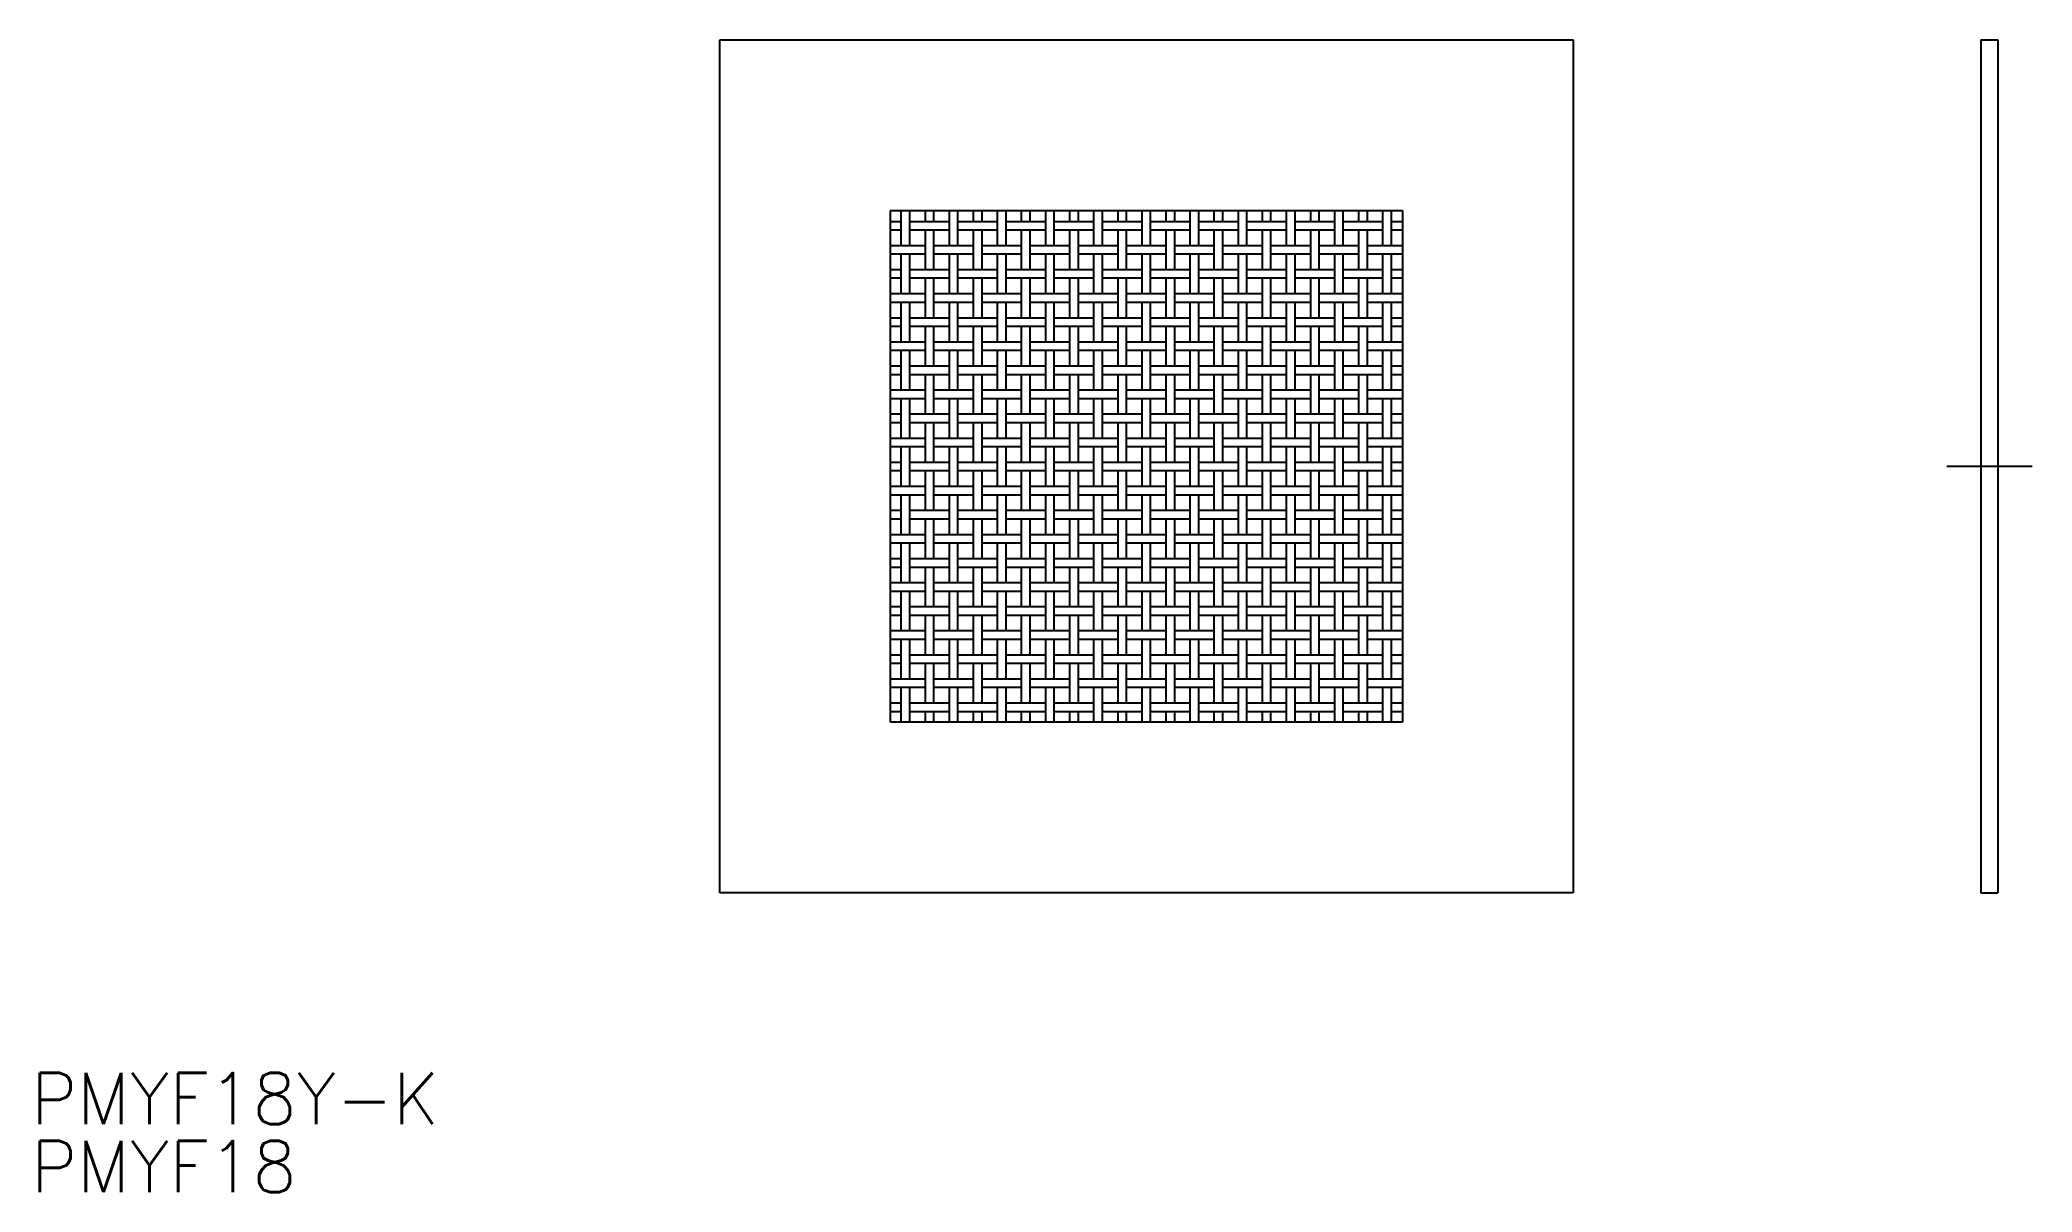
# Model space of a CAD drawing. Extents: x 1 to 117, y 0 to 68.
import ezdxf

# ---------------------------------------------------------------- set-up
doc = ezdxf.new("R2010")
doc.units = 0
doc.linetypes.add('CENTER', pattern=[50.8, 31.75, -6.35, 6.35, -6.35])
doc.layers.get('0').update_dxf_attribs({"linetype": 'CONTINUOUS'})
doc.layers.add('CENTER', color=1, linetype='CENTER')
doc.styles.get("Standard").update_dxf_attribs({"font": 'txt.shx', "height": 3, "bigfont": 'bigfont.shx'})

# ---------------------------------------------------------------- blocks, each defined once
blk = doc.blocks.new('*U11')
at = {"color": 7, "linetype": 'CONTINUOUS'}
blk.add_text('PMYF18Y-K', height=3, dxfattribs=at).set_placement((0, 3.99))
blk = doc.blocks.new('*U12')
at = {"color": 7, "linetype": 'CONTINUOUS'}
blk.add_text('PMYF18', height=3, dxfattribs=at).set_placement((0, 0))

msp = doc.modelspace()

# ---------------------------------------------------------------- linework, layer by layer
at = {"color": 7, "linetype": 'CONTINUOUS'}
for p, q in [((40.35, 67.54), (90.35, 67.54)), ((40.35, 17.54), (40.35, 67.54)), ((90.35, 67.54), (90.35, 17.54)), ((114.25, 67.54), (114.25, 17.54)), ((114.25, 67.54), (115.25, 67.54)), ((115.25, 67.54), (115.25, 17.54)), ((50.35, 57.54), (80.35, 57.54)), ((50.35, 27.54), (50.35, 57.54)), ((50.99, 55.49), (50.99, 57.54)), ((51.49, 55.49), (51.49, 57.54)), ((52.4, 56.9), (52.4, 57.54)), ((52.9, 56.9), (52.9, 57.54)), ((53.81, 55.49), (53.81, 57.54)), ((54.31, 55.49), (54.31, 57.54)), ((55.22, 56.9), (55.22, 57.54)), ((55.72, 56.9), (55.72, 57.54)), ((56.63, 55.49), (56.63, 57.54)), ((57.13, 55.49), (57.13, 57.54)), ((58.04, 56.9), (58.04, 57.54)), ((58.54, 56.9), (58.54, 57.54)), ((59.45, 55.49), (59.45, 57.54)), ((59.95, 55.49), (59.95, 57.54)), ((60.87, 56.9), (60.87, 57.54)), ((61.37, 56.9), (61.37, 57.54)), ((62.28, 55.49), (62.28, 57.54)), ((62.78, 55.49), (62.78, 57.54)), ((63.69, 56.9), (63.69, 57.54)), ((64.19, 56.9), (64.19, 57.54)), ((65.1, 55.49), (65.1, 57.54)), ((65.6, 55.49), (65.6, 57.54)), ((66.51, 56.9), (66.51, 57.54)), ((67.01, 56.9), (67.01, 57.54)), ((67.92, 55.49), (67.92, 57.54)), ((68.42, 55.49), (68.42, 57.54)), ((69.33, 56.9), (69.33, 57.54)), ((69.83, 56.9), (69.83, 57.54)), ((70.74, 55.49), (70.74, 57.54)), ((71.24, 55.49), (71.24, 57.54)), ((72.15, 56.9), (72.15, 57.54)), ((72.65, 56.9), (72.65, 57.54)), ((73.57, 55.49), (73.57, 57.54)), ((74.07, 55.49), (74.07, 57.54)), ((74.98, 56.9), (74.98, 57.54)), ((75.48, 56.9), (75.48, 57.54)), ((76.39, 55.49), (76.39, 57.54)), ((76.89, 55.49), (76.89, 57.54)), ((77.8, 56.9), (77.8, 57.54)), ((78.3, 56.9), (78.3, 57.54)), ((79.21, 55.49), (79.21, 57.54)), ((79.71, 55.49), (79.71, 57.54)), ((80.35, 57.54), (80.35, 27.54)), ((50.35, 56.9), (50.99, 56.9)), ((50.35, 56.4), (50.99, 56.4)), ((51.49, 56.9), (53.81, 56.9)), ((51.49, 56.4), (53.81, 56.4)), ((52.4, 54.08), (52.4, 56.4)), ((52.9, 54.08), (52.9, 56.4)), ((54.31, 56.9), (56.63, 56.9)), ((54.31, 56.4), (56.63, 56.4)), ((55.22, 54.08), (55.22, 56.4)), ((55.72, 54.08), (55.72, 56.4)), ((57.13, 56.9), (59.45, 56.9)), ((57.13, 56.4), (59.45, 56.4)), ((58.04, 54.08), (58.04, 56.4)), ((58.54, 54.08), (58.54, 56.4)), ((59.95, 56.9), (62.28, 56.9)), ((59.95, 56.4), (62.28, 56.4)), ((60.87, 54.08), (60.87, 56.4)), ((61.37, 54.08), (61.37, 56.4)), ((62.78, 56.9), (65.1, 56.9)), ((62.78, 56.4), (65.1, 56.4)), ((63.69, 54.08), (63.69, 56.4)), ((64.19, 54.08), (64.19, 56.4)), ((65.6, 56.9), (67.92, 56.9)), ((65.6, 56.4), (67.92, 56.4)), ((66.51, 54.08), (66.51, 56.4)), ((67.01, 54.08), (67.01, 56.4)), ((68.42, 56.9), (70.74, 56.9)), ((68.42, 56.4), (70.74, 56.4)), ((69.33, 54.08), (69.33, 56.4)), ((69.83, 54.08), (69.83, 56.4)), ((71.24, 56.9), (73.57, 56.9)), ((71.24, 56.4), (73.57, 56.4)), ((72.15, 54.08), (72.15, 56.4)), ((72.65, 54.08), (72.65, 56.4)), ((74.07, 56.9), (76.39, 56.9)), ((74.07, 56.4), (76.39, 56.4)), ((74.98, 54.08), (74.98, 56.4)), ((75.48, 54.08), (75.48, 56.4)), ((76.89, 56.9), (79.21, 56.9)), ((76.89, 56.4), (79.21, 56.4)), ((77.8, 54.08), (77.8, 56.4)), ((78.3, 54.08), (78.3, 56.4)), ((79.71, 56.9), (80.35, 56.9)), ((79.71, 56.4), (80.35, 56.4)), ((50.35, 55.49), (52.4, 55.49)), ((50.35, 54.99), (52.4, 54.99)), ((50.99, 52.67), (50.99, 54.99)), ((51.49, 52.67), (51.49, 54.99)), ((52.9, 55.49), (55.22, 55.49)), ((52.9, 54.99), (55.22, 54.99)), ((53.81, 52.67), (53.81, 54.99)), ((54.31, 52.67), (54.31, 54.99)), ((55.72, 55.49), (58.04, 55.49)), ((55.72, 54.99), (58.04, 54.99)), ((56.63, 52.67), (56.63, 54.99)), ((57.13, 52.67), (57.13, 54.99)), ((58.54, 55.49), (60.87, 55.49)), ((58.54, 54.99), (60.87, 54.99)), ((59.45, 52.67), (59.45, 54.99)), ((59.95, 52.67), (59.95, 54.99)), ((61.37, 55.49), (63.69, 55.49)), ((61.37, 54.99), (63.69, 54.99)), ((62.28, 52.67), (62.28, 54.99)), ((62.78, 52.67), (62.78, 54.99)), ((64.19, 55.49), (66.51, 55.49)), ((64.19, 54.99), (66.51, 54.99)), ((65.1, 52.67), (65.1, 54.99)), ((65.6, 52.67), (65.6, 54.99)), ((67.01, 55.49), (69.33, 55.49)), ((67.01, 54.99), (69.33, 54.99)), ((67.92, 52.67), (67.92, 54.99)), ((68.42, 52.67), (68.42, 54.99)), ((69.83, 55.49), (72.15, 55.49)), ((69.83, 54.99), (72.15, 54.99)), ((70.74, 52.67), (70.74, 54.99)), ((71.24, 52.67), (71.24, 54.99)), ((72.65, 55.49), (74.98, 55.49)), ((72.65, 54.99), (74.98, 54.99)), ((73.57, 52.67), (73.57, 54.99)), ((74.07, 52.67), (74.07, 54.99)), ((75.48, 55.49), (77.8, 55.49)), ((75.48, 54.99), (77.8, 54.99)), ((76.39, 52.67), (76.39, 54.99)), ((76.89, 52.67), (76.89, 54.99)), ((78.3, 55.49), (80.35, 55.49)), ((78.3, 54.99), (80.35, 54.99)), ((79.21, 52.67), (79.21, 54.99)), ((79.71, 52.67), (79.71, 54.99)), ((50.35, 54.08), (50.99, 54.08)), ((51.49, 54.08), (53.81, 54.08)), ((54.31, 54.08), (56.63, 54.08)), ((57.13, 54.08), (59.45, 54.08)), ((59.95, 54.08), (62.28, 54.08)), ((62.78, 54.08), (65.1, 54.08)), ((65.6, 54.08), (67.92, 54.08)), ((68.42, 54.08), (70.74, 54.08)), ((71.24, 54.08), (73.57, 54.08)), ((74.07, 54.08), (76.39, 54.08)), ((76.89, 54.08), (79.21, 54.08)), ((79.71, 54.08), (80.35, 54.08)), ((50.35, 53.58), (50.99, 53.58)), ((50.35, 52.67), (52.4, 52.67)), ((51.49, 53.58), (53.81, 53.58)), ((52.4, 51.25), (52.4, 53.58)), ((52.9, 51.25), (52.9, 53.58)), ((52.9, 52.67), (55.22, 52.67)), ((54.31, 53.58), (56.63, 53.58)), ((55.22, 51.25), (55.22, 53.58)), ((55.72, 51.25), (55.72, 53.58)), ((55.72, 52.67), (58.04, 52.67)), ((57.13, 53.58), (59.45, 53.58)), ((58.04, 51.25), (58.04, 53.58)), ((58.54, 51.25), (58.54, 53.58)), ((58.54, 52.67), (60.87, 52.67)), ((59.95, 53.58), (62.28, 53.58)), ((60.87, 51.25), (60.87, 53.58)), ((61.37, 51.25), (61.37, 53.58)), ((61.37, 52.67), (63.69, 52.67)), ((62.78, 53.58), (65.1, 53.58)), ((63.69, 51.25), (63.69, 53.58)), ((64.19, 51.25), (64.19, 53.58)), ((64.19, 52.67), (66.51, 52.67)), ((65.6, 53.58), (67.92, 53.58)), ((66.51, 51.25), (66.51, 53.58)), ((67.01, 51.25), (67.01, 53.58)), ((67.01, 52.67), (69.33, 52.67)), ((68.42, 53.58), (70.74, 53.58)), ((69.33, 51.25), (69.33, 53.58)), ((69.83, 51.25), (69.83, 53.58)), ((69.83, 52.67), (72.15, 52.67)), ((71.24, 53.58), (73.57, 53.58)), ((72.15, 51.25), (72.15, 53.58)), ((72.65, 51.25), (72.65, 53.58)), ((72.65, 52.67), (74.98, 52.67)), ((74.07, 53.58), (76.39, 53.58)), ((74.98, 51.25), (74.98, 53.58)), ((75.48, 51.25), (75.48, 53.58)), ((75.48, 52.67), (77.8, 52.67)), ((76.89, 53.58), (79.21, 53.58)), ((77.8, 51.25), (77.8, 53.58)), ((78.3, 51.25), (78.3, 53.58)), ((78.3, 52.67), (80.35, 52.67)), ((79.71, 53.58), (80.35, 53.58)), ((50.35, 52.17), (52.4, 52.17)), ((50.99, 49.84), (50.99, 52.17)), ((51.49, 49.84), (51.49, 52.17)), ((52.9, 52.17), (55.22, 52.17)), ((53.81, 49.84), (53.81, 52.17)), ((54.31, 49.84), (54.31, 52.17)), ((55.72, 52.17), (58.04, 52.17)), ((56.63, 49.84), (56.63, 52.17)), ((57.13, 49.84), (57.13, 52.17)), ((58.54, 52.17), (60.87, 52.17)), ((59.45, 49.84), (59.45, 52.17)), ((59.95, 49.84), (59.95, 52.17)), ((61.37, 52.17), (63.69, 52.17)), ((62.28, 49.84), (62.28, 52.17)), ((62.78, 49.84), (62.78, 52.17)), ((64.19, 52.17), (66.51, 52.17)), ((65.1, 49.84), (65.1, 52.17)), ((65.6, 49.84), (65.6, 52.17)), ((67.01, 52.17), (69.33, 52.17)), ((67.92, 49.84), (67.92, 52.17)), ((68.42, 49.84), (68.42, 52.17)), ((69.83, 52.17), (72.15, 52.17)), ((70.74, 49.84), (70.74, 52.17)), ((71.24, 49.84), (71.24, 52.17)), ((72.65, 52.17), (74.98, 52.17)), ((73.57, 49.84), (73.57, 52.17)), ((74.07, 49.84), (74.07, 52.17)), ((75.48, 52.17), (77.8, 52.17)), ((76.39, 49.84), (76.39, 52.17)), ((76.89, 49.84), (76.89, 52.17)), ((78.3, 52.17), (80.35, 52.17)), ((79.21, 49.84), (79.21, 52.17)), ((79.71, 49.84), (79.71, 52.17)), ((50.35, 51.25), (50.99, 51.25)), ((50.35, 50.75), (50.99, 50.75)), ((51.49, 51.25), (53.81, 51.25)), ((51.49, 50.75), (53.81, 50.75)), ((52.4, 48.43), (52.4, 50.75)), ((52.9, 48.43), (52.9, 50.75)), ((54.31, 51.25), (56.63, 51.25)), ((54.31, 50.75), (56.63, 50.75)), ((55.22, 48.43), (55.22, 50.75)), ((55.72, 48.43), (55.72, 50.75)), ((57.13, 51.25), (59.45, 51.25)), ((57.13, 50.75), (59.45, 50.75)), ((58.04, 48.43), (58.04, 50.75)), ((58.54, 48.43), (58.54, 50.75)), ((59.95, 51.25), (62.28, 51.25)), ((59.95, 50.75), (62.28, 50.75)), ((60.87, 48.43), (60.87, 50.75)), ((61.37, 48.43), (61.37, 50.75)), ((62.78, 51.25), (65.1, 51.25)), ((62.78, 50.75), (65.1, 50.75)), ((63.69, 48.43), (63.69, 50.75)), ((64.19, 48.43), (64.19, 50.75)), ((65.6, 51.25), (67.92, 51.25)), ((65.6, 50.75), (67.92, 50.75)), ((66.51, 48.43), (66.51, 50.75)), ((67.01, 48.43), (67.01, 50.75)), ((68.42, 51.25), (70.74, 51.25)), ((68.42, 50.75), (70.74, 50.75)), ((69.33, 48.43), (69.33, 50.75)), ((69.83, 48.43), (69.83, 50.75)), ((71.24, 51.25), (73.57, 51.25)), ((71.24, 50.75), (73.57, 50.75)), ((72.15, 48.43), (72.15, 50.75)), ((72.65, 48.43), (72.65, 50.75)), ((74.07, 51.25), (76.39, 51.25)), ((74.07, 50.75), (76.39, 50.75)), ((74.98, 48.43), (74.98, 50.75)), ((75.48, 48.43), (75.48, 50.75)), ((76.89, 51.25), (79.21, 51.25)), ((76.89, 50.75), (79.21, 50.75)), ((77.8, 48.43), (77.8, 50.75)), ((78.3, 48.43), (78.3, 50.75)), ((79.71, 51.25), (80.35, 51.25)), ((79.71, 50.75), (80.35, 50.75)), ((50.35, 49.84), (52.4, 49.84)), ((50.35, 49.34), (52.4, 49.34)), ((50.99, 47.02), (50.99, 49.34)), ((51.49, 47.02), (51.49, 49.34)), ((52.4, 48.43), (52.4, 49.59)), ((52.9, 49.84), (55.22, 49.84)), ((52.9, 48.43), (52.9, 49.59)), ((52.9, 49.34), (55.22, 49.34)), ((53.81, 47.02), (53.81, 49.34)), ((54.31, 47.02), (54.31, 49.34)), ((55.22, 48.43), (55.22, 49.59)), ((55.72, 49.84), (58.04, 49.84)), ((55.72, 48.43), (55.72, 49.59)), ((55.72, 49.34), (58.04, 49.34)), ((56.63, 47.02), (56.63, 49.34)), ((57.13, 47.02), (57.13, 49.34)), ((58.04, 48.43), (58.04, 49.59)), ((58.54, 49.84), (60.87, 49.84)), ((58.54, 48.43), (58.54, 49.59)), ((58.54, 49.34), (60.87, 49.34)), ((59.45, 47.02), (59.45, 49.34)), ((59.95, 47.02), (59.95, 49.34)), ((60.87, 48.43), (60.87, 49.59)), ((61.37, 49.84), (63.69, 49.84)), ((61.37, 48.43), (61.37, 49.59)), ((61.37, 49.34), (63.69, 49.34)), ((62.28, 47.02), (62.28, 49.34)), ((62.78, 47.02), (62.78, 49.34)), ((63.69, 48.43), (63.69, 49.59)), ((64.19, 49.84), (66.51, 49.84)), ((64.19, 48.43), (64.19, 49.59)), ((64.19, 49.34), (66.51, 49.34)), ((65.1, 47.02), (65.1, 49.34)), ((65.6, 47.02), (65.6, 49.34)), ((66.51, 48.43), (66.51, 49.59)), ((67.01, 49.84), (69.33, 49.84)), ((67.01, 48.43), (67.01, 49.59)), ((67.01, 49.34), (69.33, 49.34)), ((67.92, 47.02), (67.92, 49.34)), ((68.42, 47.02), (68.42, 49.34)), ((69.33, 48.43), (69.33, 49.59)), ((69.83, 49.84), (72.15, 49.84)), ((69.83, 48.43), (69.83, 49.59)), ((69.83, 49.34), (72.15, 49.34)), ((70.74, 47.02), (70.74, 49.34)), ((71.24, 47.02), (71.24, 49.34)), ((72.15, 48.43), (72.15, 49.59)), ((72.65, 49.84), (74.98, 49.84)), ((72.65, 48.43), (72.65, 49.59)), ((72.65, 49.34), (74.98, 49.34)), ((73.57, 47.02), (73.57, 49.34)), ((74.07, 47.02), (74.07, 49.34)), ((74.98, 48.43), (74.98, 49.59)), ((75.48, 49.84), (77.8, 49.84)), ((75.48, 48.43), (75.48, 49.59)), ((75.48, 49.34), (77.8, 49.34)), ((76.39, 47.02), (76.39, 49.34)), ((76.89, 47.02), (76.89, 49.34)), ((77.8, 48.43), (77.8, 49.59)), ((78.3, 49.84), (80.35, 49.84)), ((78.3, 48.43), (78.3, 49.59)), ((78.3, 49.34), (80.35, 49.34)), ((79.21, 47.02), (79.21, 49.34)), ((79.71, 47.02), (79.71, 49.34)), ((50.35, 48.43), (50.99, 48.43)), ((50.35, 47.93), (50.99, 47.93)), ((51.49, 48.43), (53.81, 48.43)), ((51.49, 47.93), (53.81, 47.93)), ((52.4, 45.61), (52.4, 47.93)), ((52.9, 45.61), (52.9, 47.93)), ((54.31, 48.43), (56.63, 48.43)), ((54.31, 47.93), (56.63, 47.93)), ((55.22, 45.61), (55.22, 47.93)), ((55.72, 45.61), (55.72, 47.93)), ((57.13, 48.43), (59.45, 48.43)), ((57.13, 47.93), (59.45, 47.93)), ((58.04, 45.61), (58.04, 47.93)), ((58.54, 45.61), (58.54, 47.93)), ((59.95, 48.43), (62.28, 48.43)), ((59.95, 47.93), (62.28, 47.93)), ((60.87, 45.61), (60.87, 47.93)), ((61.37, 45.61), (61.37, 47.93)), ((62.78, 48.43), (65.1, 48.43)), ((62.78, 47.93), (65.1, 47.93)), ((63.69, 45.61), (63.69, 47.93)), ((64.19, 45.61), (64.19, 47.93)), ((65.6, 48.43), (67.92, 48.43)), ((65.6, 47.93), (67.92, 47.93)), ((66.51, 45.61), (66.51, 47.93)), ((67.01, 45.61), (67.01, 47.93)), ((68.42, 48.43), (70.74, 48.43)), ((68.42, 47.93), (70.74, 47.93)), ((69.33, 45.61), (69.33, 47.93)), ((69.83, 45.61), (69.83, 47.93)), ((71.24, 48.43), (73.57, 48.43)), ((71.24, 47.93), (73.57, 47.93)), ((72.15, 45.61), (72.15, 47.93)), ((72.65, 45.61), (72.65, 47.93)), ((74.07, 48.43), (76.39, 48.43)), ((74.07, 47.93), (76.39, 47.93)), ((74.98, 45.61), (74.98, 47.93)), ((75.48, 45.61), (75.48, 47.93)), ((76.89, 48.43), (79.21, 48.43)), ((76.89, 47.93), (79.21, 47.93)), ((77.8, 45.61), (77.8, 47.93)), ((78.3, 45.61), (78.3, 47.93)), ((79.71, 48.43), (80.35, 48.43)), ((79.71, 47.93), (80.35, 47.93)), ((50.35, 47.02), (52.4, 47.02)), ((52.9, 47.02), (55.22, 47.02)), ((55.72, 47.02), (58.04, 47.02)), ((58.54, 47.02), (60.87, 47.02)), ((61.37, 47.02), (63.69, 47.02)), ((64.19, 47.02), (66.51, 47.02)), ((67.01, 47.02), (69.33, 47.02)), ((69.83, 47.02), (72.15, 47.02)), ((72.65, 47.02), (74.98, 47.02)), ((75.48, 47.02), (77.8, 47.02)), ((78.3, 47.02), (80.35, 47.02)), ((50.35, 46.52), (52.4, 46.52)), ((50.35, 45.61), (50.99, 45.61)), ((50.99, 44.2), (50.99, 46.52)), ((51.49, 44.2), (51.49, 46.52)), ((51.49, 45.61), (53.81, 45.61)), ((52.9, 46.52), (55.22, 46.52)), ((53.81, 44.2), (53.81, 46.52)), ((54.31, 44.2), (54.31, 46.52)), ((54.31, 45.61), (56.63, 45.61)), ((55.72, 46.52), (58.04, 46.52)), ((56.63, 44.2), (56.63, 46.52)), ((57.13, 44.2), (57.13, 46.52)), ((57.13, 45.61), (59.45, 45.61)), ((58.54, 46.52), (60.87, 46.52)), ((59.45, 44.2), (59.45, 46.52)), ((59.95, 44.2), (59.95, 46.52)), ((59.95, 45.61), (62.28, 45.61)), ((61.37, 46.52), (63.69, 46.52)), ((62.28, 44.2), (62.28, 46.52)), ((62.78, 44.2), (62.78, 46.52)), ((62.78, 45.61), (65.1, 45.61)), ((64.19, 46.52), (66.51, 46.52)), ((65.1, 44.2), (65.1, 46.52)), ((65.6, 44.2), (65.6, 46.52)), ((65.6, 45.61), (67.92, 45.61)), ((67.01, 46.52), (69.33, 46.52)), ((67.92, 44.2), (67.92, 46.52)), ((68.42, 44.2), (68.42, 46.52)), ((68.42, 45.61), (70.74, 45.61)), ((69.83, 46.52), (72.15, 46.52)), ((70.74, 44.2), (70.74, 46.52)), ((71.24, 44.2), (71.24, 46.52)), ((71.24, 45.61), (73.57, 45.61)), ((72.65, 46.52), (74.98, 46.52)), ((73.57, 44.2), (73.57, 46.52)), ((74.07, 44.2), (74.07, 46.52)), ((74.07, 45.61), (76.39, 45.61)), ((75.48, 46.52), (77.8, 46.52)), ((76.39, 44.2), (76.39, 46.52)), ((76.89, 44.2), (76.89, 46.52)), ((76.89, 45.61), (79.21, 45.61)), ((78.3, 46.52), (80.35, 46.52)), ((79.21, 44.2), (79.21, 46.52)), ((79.71, 44.2), (79.71, 46.52)), ((79.71, 45.61), (80.35, 45.61)), ((50.35, 45.11), (50.99, 45.11)), ((51.49, 45.11), (53.81, 45.11)), ((52.4, 42.79), (52.4, 45.11)), ((52.9, 42.79), (52.9, 45.11)), ((54.31, 45.11), (56.63, 45.11)), ((55.22, 42.79), (55.22, 45.11)), ((55.72, 42.79), (55.72, 45.11)), ((57.13, 45.11), (59.45, 45.11)), ((58.04, 42.79), (58.04, 45.11)), ((58.54, 42.79), (58.54, 45.11)), ((59.95, 45.11), (62.28, 45.11)), ((60.87, 42.79), (60.87, 45.11)), ((61.37, 42.79), (61.37, 45.11)), ((62.78, 45.11), (65.1, 45.11)), ((63.69, 42.79), (63.69, 45.11)), ((64.19, 42.79), (64.19, 45.11)), ((65.6, 45.11), (67.92, 45.11)), ((66.51, 42.79), (66.51, 45.11)), ((67.01, 42.79), (67.01, 45.11)), ((68.42, 45.11), (70.74, 45.11)), ((69.33, 42.79), (69.33, 45.11)), ((69.83, 42.79), (69.83, 45.11)), ((71.24, 45.11), (73.57, 45.11)), ((72.15, 42.79), (72.15, 45.11)), ((72.65, 42.79), (72.65, 45.11)), ((74.07, 45.11), (76.39, 45.11)), ((74.98, 42.79), (74.98, 45.11)), ((75.48, 42.79), (75.48, 45.11)), ((76.89, 45.11), (79.21, 45.11)), ((77.8, 42.79), (77.8, 45.11)), ((78.3, 42.79), (78.3, 45.11)), ((79.71, 45.11), (80.35, 45.11)), ((50.35, 44.2), (52.4, 44.2)), ((50.35, 43.7), (52.4, 43.7)), ((50.99, 41.38), (50.99, 43.7)), ((51.49, 41.38), (51.49, 43.7)), ((52.9, 44.2), (55.22, 44.2)), ((52.9, 43.7), (55.22, 43.7)), ((53.81, 41.38), (53.81, 43.7)), ((54.31, 41.38), (54.31, 43.7)), ((55.72, 44.2), (58.04, 44.2)), ((55.72, 43.7), (58.04, 43.7)), ((56.63, 41.38), (56.63, 43.7)), ((57.13, 41.38), (57.13, 43.7)), ((58.54, 44.2), (60.87, 44.2)), ((58.54, 43.7), (60.87, 43.7)), ((59.45, 41.38), (59.45, 43.7)), ((59.95, 41.38), (59.95, 43.7)), ((61.37, 44.2), (63.69, 44.2)), ((61.37, 43.7), (63.69, 43.7)), ((62.28, 41.38), (62.28, 43.7)), ((62.78, 41.38), (62.78, 43.7)), ((64.19, 44.2), (66.51, 44.2)), ((64.19, 43.7), (66.51, 43.7)), ((65.1, 41.38), (65.1, 43.7)), ((65.6, 41.38), (65.6, 43.7)), ((67.01, 44.2), (69.33, 44.2)), ((67.01, 43.7), (69.33, 43.7)), ((67.92, 41.38), (67.92, 43.7)), ((68.42, 41.38), (68.42, 43.7)), ((69.83, 44.2), (72.15, 44.2)), ((69.83, 43.7), (72.15, 43.7)), ((70.74, 41.38), (70.74, 43.7)), ((71.24, 41.38), (71.24, 43.7)), ((72.65, 44.2), (74.98, 44.2)), ((72.65, 43.7), (74.98, 43.7)), ((73.57, 41.38), (73.57, 43.7)), ((74.07, 41.38), (74.07, 43.7)), ((75.48, 44.2), (77.8, 44.2)), ((75.48, 43.7), (77.8, 43.7)), ((76.39, 41.38), (76.39, 43.7)), ((76.89, 41.38), (76.89, 43.7)), ((78.3, 44.2), (80.35, 44.2)), ((78.3, 43.7), (80.35, 43.7)), ((79.21, 41.38), (79.21, 43.7)), ((79.71, 41.38), (79.71, 43.7)), ((50.35, 42.79), (50.99, 42.79)), ((50.35, 42.29), (50.99, 42.29)), ((51.49, 42.79), (53.81, 42.79)), ((51.49, 42.29), (53.81, 42.29)), ((52.4, 39.97), (52.4, 42.29)), ((52.9, 39.97), (52.9, 42.29)), ((54.31, 42.79), (56.63, 42.79)), ((54.31, 42.29), (56.63, 42.29)), ((55.22, 39.97), (55.22, 42.29)), ((55.72, 39.97), (55.72, 42.29)), ((57.13, 42.79), (59.45, 42.79)), ((57.13, 42.29), (59.45, 42.29)), ((58.04, 39.97), (58.04, 42.29)), ((58.54, 39.97), (58.54, 42.29)), ((59.95, 42.79), (62.28, 42.79)), ((59.95, 42.29), (62.28, 42.29)), ((60.87, 39.97), (60.87, 42.29)), ((61.37, 39.97), (61.37, 42.29)), ((62.78, 42.79), (65.1, 42.79)), ((62.78, 42.29), (65.1, 42.29)), ((63.69, 39.97), (63.69, 42.29)), ((64.19, 39.97), (64.19, 42.29)), ((65.6, 42.79), (67.92, 42.79)), ((65.6, 42.29), (67.92, 42.29)), ((66.51, 39.97), (66.51, 42.29)), ((67.01, 39.97), (67.01, 42.29)), ((68.42, 42.79), (70.74, 42.79)), ((68.42, 42.29), (70.74, 42.29)), ((69.33, 39.97), (69.33, 42.29)), ((69.83, 39.97), (69.83, 42.29)), ((71.24, 42.79), (73.57, 42.79)), ((71.24, 42.29), (73.57, 42.29)), ((72.15, 39.97), (72.15, 42.29)), ((72.65, 39.97), (72.65, 42.29)), ((74.07, 42.79), (76.39, 42.79)), ((74.07, 42.29), (76.39, 42.29)), ((74.98, 39.97), (74.98, 42.29)), ((75.48, 39.97), (75.48, 42.29)), ((76.89, 42.79), (79.21, 42.79)), ((76.89, 42.29), (79.21, 42.29)), ((77.8, 39.97), (77.8, 42.29)), ((78.3, 39.97), (78.3, 42.29)), ((79.71, 42.79), (80.35, 42.79)), ((79.71, 42.29), (80.35, 42.29)), ((50.35, 41.38), (52.4, 41.38)), ((50.35, 40.88), (52.4, 40.88)), ((50.99, 38.55), (50.99, 40.88)), ((51.49, 38.55), (51.49, 40.88)), ((52.9, 41.38), (55.22, 41.38)), ((52.9, 40.88), (55.22, 40.88)), ((53.81, 38.55), (53.81, 40.88)), ((54.31, 38.55), (54.31, 40.88)), ((55.72, 41.38), (58.04, 41.38)), ((55.72, 40.88), (58.04, 40.88)), ((56.63, 38.55), (56.63, 40.88)), ((57.13, 38.55), (57.13, 40.88)), ((58.54, 41.38), (60.87, 41.38)), ((58.54, 40.88), (60.87, 40.88)), ((59.45, 38.55), (59.45, 40.88)), ((59.95, 38.55), (59.95, 40.88)), ((61.37, 41.38), (63.69, 41.38)), ((61.37, 40.88), (63.69, 40.88)), ((62.28, 38.55), (62.28, 40.88)), ((62.78, 38.55), (62.78, 40.88)), ((64.19, 41.38), (66.51, 41.38)), ((64.19, 40.88), (66.51, 40.88)), ((65.1, 38.55), (65.1, 40.88)), ((65.6, 38.55), (65.6, 40.88)), ((67.01, 41.38), (69.33, 41.38)), ((67.01, 40.88), (69.33, 40.88)), ((67.92, 38.55), (67.92, 40.88)), ((68.42, 38.55), (68.42, 40.88)), ((69.83, 41.38), (72.15, 41.38)), ((69.83, 40.88), (72.15, 40.88)), ((70.74, 38.55), (70.74, 40.88)), ((71.24, 38.55), (71.24, 40.88)), ((72.65, 41.38), (74.98, 41.38)), ((72.65, 40.88), (74.98, 40.88)), ((73.57, 38.55), (73.57, 40.88)), ((74.07, 38.55), (74.07, 40.88)), ((75.48, 41.38), (77.8, 41.38)), ((75.48, 40.88), (77.8, 40.88)), ((76.39, 38.55), (76.39, 40.88)), ((76.89, 38.55), (76.89, 40.88)), ((78.3, 41.38), (80.35, 41.38)), ((78.3, 40.88), (80.35, 40.88)), ((79.21, 38.55), (79.21, 40.88)), ((79.71, 38.55), (79.71, 40.88)), ((50.35, 39.97), (50.99, 39.97)), ((51.49, 39.97), (53.81, 39.97)), ((54.31, 39.97), (56.63, 39.97)), ((57.13, 39.97), (59.45, 39.97)), ((59.95, 39.97), (62.28, 39.97)), ((62.78, 39.97), (65.1, 39.97)), ((65.6, 39.97), (67.92, 39.97)), ((68.42, 39.97), (70.74, 39.97)), ((71.24, 39.97), (73.57, 39.97)), ((74.07, 39.97), (76.39, 39.97)), ((76.89, 39.97), (79.21, 39.97)), ((79.71, 39.97), (80.35, 39.97)), ((50.35, 39.47), (50.99, 39.47)), ((50.35, 38.55), (52.4, 38.55)), ((51.49, 39.47), (53.81, 39.47)), ((52.4, 37.14), (52.4, 39.47)), ((52.9, 37.14), (52.9, 39.47)), ((52.9, 38.55), (55.22, 38.55)), ((54.31, 39.47), (56.63, 39.47)), ((55.22, 37.14), (55.22, 39.47)), ((55.72, 37.14), (55.72, 39.47)), ((55.72, 38.55), (58.04, 38.55)), ((57.13, 39.47), (59.45, 39.47)), ((58.04, 37.14), (58.04, 39.47)), ((58.54, 37.14), (58.54, 39.47)), ((58.54, 38.55), (60.87, 38.55)), ((59.95, 39.47), (62.28, 39.47)), ((60.87, 37.14), (60.87, 39.47)), ((61.37, 37.14), (61.37, 39.47)), ((61.37, 38.55), (63.69, 38.55)), ((62.78, 39.47), (65.1, 39.47)), ((63.69, 37.14), (63.69, 39.47)), ((64.19, 37.14), (64.19, 39.47)), ((64.19, 38.55), (66.51, 38.55)), ((65.6, 39.47), (67.92, 39.47)), ((66.51, 37.14), (66.51, 39.47)), ((67.01, 37.14), (67.01, 39.47)), ((67.01, 38.55), (69.33, 38.55)), ((68.42, 39.47), (70.74, 39.47)), ((69.33, 37.14), (69.33, 39.47)), ((69.83, 37.14), (69.83, 39.47)), ((69.83, 38.55), (72.15, 38.55)), ((71.24, 39.47), (73.57, 39.47)), ((72.15, 37.14), (72.15, 39.47)), ((72.65, 37.14), (72.65, 39.47)), ((72.65, 38.55), (74.98, 38.55)), ((74.07, 39.47), (76.39, 39.47)), ((74.98, 37.14), (74.98, 39.47)), ((75.48, 37.14), (75.48, 39.47)), ((75.48, 38.55), (77.8, 38.55)), ((76.89, 39.47), (79.21, 39.47)), ((77.8, 37.14), (77.8, 39.47)), ((78.3, 37.14), (78.3, 39.47)), ((78.3, 38.55), (80.35, 38.55)), ((79.71, 39.47), (80.35, 39.47)), ((50.35, 38.05), (52.4, 38.05)), ((50.99, 35.73), (50.99, 38.05)), ((51.49, 35.73), (51.49, 38.05)), ((52.4, 37.14), (52.4, 38.3)), ((52.9, 37.14), (52.9, 38.3)), ((52.9, 38.05), (55.22, 38.05)), ((53.81, 35.73), (53.81, 38.05)), ((54.31, 35.73), (54.31, 38.05)), ((55.22, 37.14), (55.22, 38.3)), ((55.72, 37.14), (55.72, 38.3)), ((55.72, 38.05), (58.04, 38.05)), ((56.63, 35.73), (56.63, 38.05)), ((57.13, 35.73), (57.13, 38.05)), ((58.04, 37.14), (58.04, 38.3)), ((58.54, 37.14), (58.54, 38.3)), ((58.54, 38.05), (60.87, 38.05)), ((59.45, 35.73), (59.45, 38.05)), ((59.95, 35.73), (59.95, 38.05)), ((60.87, 37.14), (60.87, 38.3)), ((61.37, 37.14), (61.37, 38.3)), ((61.37, 38.05), (63.69, 38.05)), ((62.28, 35.73), (62.28, 38.05)), ((62.78, 35.73), (62.78, 38.05)), ((63.69, 37.14), (63.69, 38.3)), ((64.19, 37.14), (64.19, 38.3)), ((64.19, 38.05), (66.51, 38.05)), ((65.1, 35.73), (65.1, 38.05)), ((65.6, 35.73), (65.6, 38.05)), ((66.51, 37.14), (66.51, 38.3)), ((67.01, 37.14), (67.01, 38.3)), ((67.01, 38.05), (69.33, 38.05)), ((67.92, 35.73), (67.92, 38.05)), ((68.42, 35.73), (68.42, 38.05)), ((69.33, 37.14), (69.33, 38.3)), ((69.83, 37.14), (69.83, 38.3)), ((69.83, 38.05), (72.15, 38.05)), ((70.74, 35.73), (70.74, 38.05)), ((71.24, 35.73), (71.24, 38.05)), ((72.15, 37.14), (72.15, 38.3)), ((72.65, 37.14), (72.65, 38.3)), ((72.65, 38.05), (74.98, 38.05)), ((73.57, 35.73), (73.57, 38.05)), ((74.07, 35.73), (74.07, 38.05)), ((74.98, 37.14), (74.98, 38.3)), ((75.48, 37.14), (75.48, 38.3)), ((75.48, 38.05), (77.8, 38.05)), ((76.39, 35.73), (76.39, 38.05)), ((76.89, 35.73), (76.89, 38.05)), ((77.8, 37.14), (77.8, 38.3)), ((78.3, 37.14), (78.3, 38.3)), ((78.3, 38.05), (80.35, 38.05)), ((79.21, 35.73), (79.21, 38.05)), ((79.71, 35.73), (79.71, 38.05)), ((50.35, 37.14), (50.99, 37.14)), ((50.35, 36.64), (50.99, 36.64)), ((51.49, 37.14), (53.81, 37.14)), ((51.49, 36.64), (53.81, 36.64)), ((52.4, 34.32), (52.4, 36.64)), ((52.9, 34.32), (52.9, 36.64)), ((54.31, 37.14), (56.63, 37.14)), ((54.31, 36.64), (56.63, 36.64)), ((55.22, 34.32), (55.22, 36.64)), ((55.72, 34.32), (55.72, 36.64)), ((57.13, 37.14), (59.45, 37.14)), ((57.13, 36.64), (59.45, 36.64)), ((58.04, 34.32), (58.04, 36.64)), ((58.54, 34.32), (58.54, 36.64)), ((59.95, 37.14), (62.28, 37.14)), ((59.95, 36.64), (62.28, 36.64)), ((60.87, 34.32), (60.87, 36.64)), ((61.37, 34.32), (61.37, 36.64)), ((62.78, 37.14), (65.1, 37.14)), ((62.78, 36.64), (65.1, 36.64)), ((63.69, 34.32), (63.69, 36.64)), ((64.19, 34.32), (64.19, 36.64)), ((65.6, 37.14), (67.92, 37.14)), ((65.6, 36.64), (67.92, 36.64)), ((66.51, 34.32), (66.51, 36.64)), ((67.01, 34.32), (67.01, 36.64)), ((68.42, 37.14), (70.74, 37.14)), ((68.42, 36.64), (70.74, 36.64)), ((69.33, 34.32), (69.33, 36.64)), ((69.83, 34.32), (69.83, 36.64)), ((71.24, 37.14), (73.57, 37.14)), ((71.24, 36.64), (73.57, 36.64)), ((72.15, 34.32), (72.15, 36.64)), ((72.65, 34.32), (72.65, 36.64)), ((74.07, 37.14), (76.39, 37.14)), ((74.07, 36.64), (76.39, 36.64)), ((74.98, 34.32), (74.98, 36.64)), ((75.48, 34.32), (75.48, 36.64)), ((76.89, 37.14), (79.21, 37.14)), ((76.89, 36.64), (79.21, 36.64)), ((77.8, 34.32), (77.8, 36.64)), ((78.3, 34.32), (78.3, 36.64)), ((79.71, 37.14), (80.35, 37.14)), ((79.71, 36.64), (80.35, 36.64)), ((50.35, 35.73), (52.4, 35.73)), ((50.35, 35.23), (52.4, 35.23)), ((50.99, 32.91), (50.99, 35.23)), ((51.49, 32.91), (51.49, 35.23)), ((52.9, 35.73), (55.22, 35.73)), ((52.9, 35.23), (55.22, 35.23)), ((53.81, 32.91), (53.81, 35.23)), ((54.31, 32.91), (54.31, 35.23)), ((55.72, 35.73), (58.04, 35.73)), ((55.72, 35.23), (58.04, 35.23)), ((56.63, 32.91), (56.63, 35.23)), ((57.13, 32.91), (57.13, 35.23)), ((58.54, 35.73), (60.87, 35.73)), ((58.54, 35.23), (60.87, 35.23)), ((59.45, 32.91), (59.45, 35.23)), ((59.95, 32.91), (59.95, 35.23)), ((61.37, 35.73), (63.69, 35.73)), ((61.37, 35.23), (63.69, 35.23)), ((62.28, 32.91), (62.28, 35.23)), ((62.78, 32.91), (62.78, 35.23)), ((64.19, 35.73), (66.51, 35.73)), ((64.19, 35.23), (66.51, 35.23)), ((65.1, 32.91), (65.1, 35.23)), ((65.6, 32.91), (65.6, 35.23)), ((67.01, 35.73), (69.33, 35.73)), ((67.01, 35.23), (69.33, 35.23)), ((67.92, 32.91), (67.92, 35.23)), ((68.42, 32.91), (68.42, 35.23)), ((69.83, 35.73), (72.15, 35.73)), ((69.83, 35.23), (72.15, 35.23)), ((70.74, 32.91), (70.74, 35.23)), ((71.24, 32.91), (71.24, 35.23)), ((72.65, 35.73), (74.98, 35.73)), ((72.65, 35.23), (74.98, 35.23)), ((73.57, 32.91), (73.57, 35.23)), ((74.07, 32.91), (74.07, 35.23)), ((75.48, 35.73), (77.8, 35.73)), ((75.48, 35.23), (77.8, 35.23)), ((76.39, 32.91), (76.39, 35.23)), ((76.89, 32.91), (76.89, 35.23)), ((78.3, 35.73), (80.35, 35.73)), ((78.3, 35.23), (80.35, 35.23)), ((79.21, 32.91), (79.21, 35.23)), ((79.71, 32.91), (79.71, 35.23)), ((50.35, 34.32), (50.99, 34.32)), ((51.49, 34.32), (53.81, 34.32)), ((54.31, 34.32), (56.63, 34.32)), ((57.13, 34.32), (59.45, 34.32)), ((59.95, 34.32), (62.28, 34.32)), ((62.78, 34.32), (65.1, 34.32)), ((65.6, 34.32), (67.92, 34.32)), ((68.42, 34.32), (70.74, 34.32)), ((71.24, 34.32), (73.57, 34.32)), ((74.07, 34.32), (76.39, 34.32)), ((76.89, 34.32), (79.21, 34.32)), ((79.71, 34.32), (80.35, 34.32)), ((50.35, 33.82), (50.99, 33.82)), ((50.35, 32.91), (52.4, 32.91)), ((51.49, 33.82), (53.81, 33.82)), ((52.4, 31.5), (52.4, 33.82)), ((52.9, 31.5), (52.9, 33.82)), ((52.9, 32.91), (55.22, 32.91)), ((54.31, 33.82), (56.63, 33.82)), ((55.22, 31.5), (55.22, 33.82)), ((55.72, 31.5), (55.72, 33.82)), ((55.72, 32.91), (58.04, 32.91)), ((57.13, 33.82), (59.45, 33.82)), ((58.04, 31.5), (58.04, 33.82)), ((58.54, 31.5), (58.54, 33.82)), ((58.54, 32.91), (60.87, 32.91)), ((59.95, 33.82), (62.28, 33.82)), ((60.87, 31.5), (60.87, 33.82)), ((61.37, 31.5), (61.37, 33.82)), ((61.37, 32.91), (63.69, 32.91)), ((62.78, 33.82), (65.1, 33.82)), ((63.69, 31.5), (63.69, 33.82)), ((64.19, 31.5), (64.19, 33.82)), ((64.19, 32.91), (66.51, 32.91)), ((65.6, 33.82), (67.92, 33.82)), ((66.51, 31.5), (66.51, 33.82)), ((67.01, 31.5), (67.01, 33.82)), ((67.01, 32.91), (69.33, 32.91)), ((68.42, 33.82), (70.74, 33.82)), ((69.33, 31.5), (69.33, 33.82)), ((69.83, 31.5), (69.83, 33.82)), ((69.83, 32.91), (72.15, 32.91)), ((71.24, 33.82), (73.57, 33.82)), ((72.15, 31.5), (72.15, 33.82)), ((72.65, 31.5), (72.65, 33.82)), ((72.65, 32.91), (74.98, 32.91)), ((74.07, 33.82), (76.39, 33.82)), ((74.98, 31.5), (74.98, 33.82)), ((75.48, 31.5), (75.48, 33.82)), ((75.48, 32.91), (77.8, 32.91)), ((76.89, 33.82), (79.21, 33.82)), ((77.8, 31.5), (77.8, 33.82)), ((78.3, 31.5), (78.3, 33.82)), ((78.3, 32.91), (80.35, 32.91)), ((79.71, 33.82), (80.35, 33.82)), ((50.35, 32.41), (52.4, 32.41)), ((50.99, 30.09), (50.99, 32.41)), ((51.49, 30.09), (51.49, 32.41)), ((52.9, 32.41), (55.22, 32.41)), ((53.81, 30.09), (53.81, 32.41)), ((54.31, 30.09), (54.31, 32.41)), ((55.72, 32.41), (58.04, 32.41)), ((56.63, 30.09), (56.63, 32.41)), ((57.13, 30.09), (57.13, 32.41)), ((58.54, 32.41), (60.87, 32.41)), ((59.45, 30.09), (59.45, 32.41)), ((59.95, 30.09), (59.95, 32.41)), ((61.37, 32.41), (63.69, 32.41)), ((62.28, 30.09), (62.28, 32.41)), ((62.78, 30.09), (62.78, 32.41)), ((64.19, 32.41), (66.51, 32.41)), ((65.1, 30.09), (65.1, 32.41)), ((65.6, 30.09), (65.6, 32.41)), ((67.01, 32.41), (69.33, 32.41)), ((67.92, 30.09), (67.92, 32.41)), ((68.42, 30.09), (68.42, 32.41)), ((69.83, 32.41), (72.15, 32.41)), ((70.74, 30.09), (70.74, 32.41)), ((71.24, 30.09), (71.24, 32.41)), ((72.65, 32.41), (74.98, 32.41)), ((73.57, 30.09), (73.57, 32.41)), ((74.07, 30.09), (74.07, 32.41)), ((75.48, 32.41), (77.8, 32.41)), ((76.39, 30.09), (76.39, 32.41)), ((76.89, 30.09), (76.89, 32.41)), ((78.3, 32.41), (80.35, 32.41)), ((79.21, 30.09), (79.21, 32.41)), ((79.71, 30.09), (79.71, 32.41)), ((50.35, 31.5), (50.99, 31.5)), ((50.35, 31), (50.99, 31)), ((51.49, 31.5), (53.81, 31.5)), ((51.49, 31), (53.81, 31)), ((52.4, 28.68), (52.4, 31)), ((52.9, 28.68), (52.9, 31)), ((54.31, 31.5), (56.63, 31.5)), ((54.31, 31), (56.63, 31)), ((55.22, 28.68), (55.22, 31)), ((55.72, 28.68), (55.72, 31)), ((57.13, 31.5), (59.45, 31.5)), ((57.13, 31), (59.45, 31)), ((58.04, 28.68), (58.04, 31)), ((58.54, 28.68), (58.54, 31)), ((59.95, 31.5), (62.28, 31.5)), ((59.95, 31), (62.28, 31)), ((60.87, 28.68), (60.87, 31)), ((61.37, 28.68), (61.37, 31)), ((62.78, 31.5), (65.1, 31.5)), ((62.78, 31), (65.1, 31)), ((63.69, 28.68), (63.69, 31)), ((64.19, 28.68), (64.19, 31)), ((65.6, 31.5), (67.92, 31.5)), ((65.6, 31), (67.92, 31)), ((66.51, 28.68), (66.51, 31)), ((67.01, 28.68), (67.01, 31)), ((68.42, 31.5), (70.74, 31.5)), ((68.42, 31), (70.74, 31)), ((69.33, 28.68), (69.33, 31)), ((69.83, 28.68), (69.83, 31)), ((71.24, 31.5), (73.57, 31.5)), ((71.24, 31), (73.57, 31)), ((72.15, 28.68), (72.15, 31)), ((72.65, 28.68), (72.65, 31)), ((74.07, 31.5), (76.39, 31.5)), ((74.07, 31), (76.39, 31)), ((74.98, 28.68), (74.98, 31)), ((75.48, 28.68), (75.48, 31)), ((76.89, 31.5), (79.21, 31.5)), ((76.89, 31), (79.21, 31)), ((77.8, 28.68), (77.8, 31)), ((78.3, 28.68), (78.3, 31)), ((79.71, 31.5), (80.35, 31.5)), ((79.71, 31), (80.35, 31)), ((50.35, 30.09), (52.4, 30.09)), ((50.35, 29.59), (52.4, 29.59)), ((50.99, 27.54), (50.99, 29.59)), ((51.49, 27.54), (51.49, 29.59)), ((52.9, 30.09), (55.22, 30.09)), ((52.9, 29.59), (55.22, 29.59)), ((53.81, 27.54), (53.81, 29.59)), ((54.31, 27.54), (54.31, 29.59)), ((55.72, 30.09), (58.04, 30.09)), ((55.72, 29.59), (58.04, 29.59)), ((56.63, 27.54), (56.63, 29.59)), ((57.13, 27.54), (57.13, 29.59)), ((58.54, 30.09), (60.87, 30.09)), ((58.54, 29.59), (60.87, 29.59)), ((59.45, 27.54), (59.45, 29.59)), ((59.95, 27.54), (59.95, 29.59)), ((61.37, 30.09), (63.69, 30.09)), ((61.37, 29.59), (63.69, 29.59)), ((62.28, 27.54), (62.28, 29.59)), ((62.78, 27.54), (62.78, 29.59)), ((64.19, 30.09), (66.51, 30.09)), ((64.19, 29.59), (66.51, 29.59)), ((65.1, 27.54), (65.1, 29.59)), ((65.6, 27.54), (65.6, 29.59)), ((67.01, 30.09), (69.33, 30.09)), ((67.01, 29.59), (69.33, 29.59)), ((67.92, 27.54), (67.92, 29.59)), ((68.42, 27.54), (68.42, 29.59)), ((69.83, 30.09), (72.15, 30.09)), ((69.83, 29.59), (72.15, 29.59)), ((70.74, 27.54), (70.74, 29.59)), ((71.24, 27.54), (71.24, 29.59)), ((72.65, 30.09), (74.98, 30.09)), ((72.65, 29.59), (74.98, 29.59)), ((73.57, 27.54), (73.57, 29.59)), ((74.07, 27.54), (74.07, 29.59)), ((75.48, 30.09), (77.8, 30.09)), ((75.48, 29.59), (77.8, 29.59)), ((76.39, 27.54), (76.39, 29.59)), ((76.89, 27.54), (76.89, 29.59)), ((78.3, 30.09), (80.35, 30.09)), ((78.3, 29.59), (80.35, 29.59)), ((79.21, 27.54), (79.21, 29.59)), ((79.71, 27.54), (79.71, 29.59)), ((50.35, 28.68), (50.99, 28.68)), ((50.35, 28.18), (50.99, 28.18)), ((51.49, 28.68), (53.81, 28.68)), ((51.49, 28.18), (53.81, 28.18)), ((52.4, 27.54), (52.4, 28.18)), ((52.9, 27.54), (52.9, 28.18)), ((54.31, 28.68), (56.63, 28.68)), ((54.31, 28.18), (56.63, 28.18)), ((55.22, 27.54), (55.22, 28.18)), ((55.72, 27.54), (55.72, 28.18)), ((57.13, 28.68), (59.45, 28.68)), ((57.13, 28.18), (59.45, 28.18)), ((58.04, 27.54), (58.04, 28.18)), ((58.54, 27.54), (58.54, 28.18)), ((59.95, 28.68), (62.28, 28.68)), ((59.95, 28.18), (62.28, 28.18)), ((60.87, 27.54), (60.87, 28.18)), ((61.37, 27.54), (61.37, 28.18)), ((62.78, 28.68), (65.1, 28.68)), ((62.78, 28.18), (65.1, 28.18)), ((63.69, 27.54), (63.69, 28.18)), ((64.19, 27.54), (64.19, 28.18)), ((65.6, 28.68), (67.92, 28.68)), ((65.6, 28.18), (67.92, 28.18)), ((66.51, 27.54), (66.51, 28.18)), ((67.01, 27.54), (67.01, 28.18)), ((68.42, 28.68), (70.74, 28.68)), ((68.42, 28.18), (70.74, 28.18)), ((69.33, 27.54), (69.33, 28.18)), ((69.83, 27.54), (69.83, 28.18)), ((71.24, 28.68), (73.57, 28.68)), ((71.24, 28.18), (73.57, 28.18)), ((72.15, 27.54), (72.15, 28.18)), ((72.65, 27.54), (72.65, 28.18)), ((74.07, 28.68), (76.39, 28.68)), ((74.07, 28.18), (76.39, 28.18)), ((74.98, 27.54), (74.98, 28.18)), ((75.48, 27.54), (75.48, 28.18)), ((76.89, 28.68), (79.21, 28.68)), ((76.89, 28.18), (79.21, 28.18)), ((77.8, 27.54), (77.8, 28.18)), ((78.3, 27.54), (78.3, 28.18)), ((79.71, 28.68), (80.35, 28.68)), ((79.71, 28.18), (80.35, 28.18)), ((80.35, 27.54), (50.35, 27.54)), ((90.35, 17.54), (40.35, 17.54)), ((114.25, 17.54), (115.25, 17.54))]:
    msp.add_line(p, q, dxfattribs=at)
at = {"layer": 'CENTER', "color": 1, "linetype": 'CENTER'}
msp.add_line((117.25, 42.54), (112.25, 42.54), dxfattribs=at)

# ---------------------------------------------------------------- block references
at = {"color": 7, "linetype": 'CONTINUOUS'}
for name in ['*U11', '*U12']:
    msp.add_blockref(name, (0, 0), dxfattribs=at)

doc.saveas('drawing.dxf')
